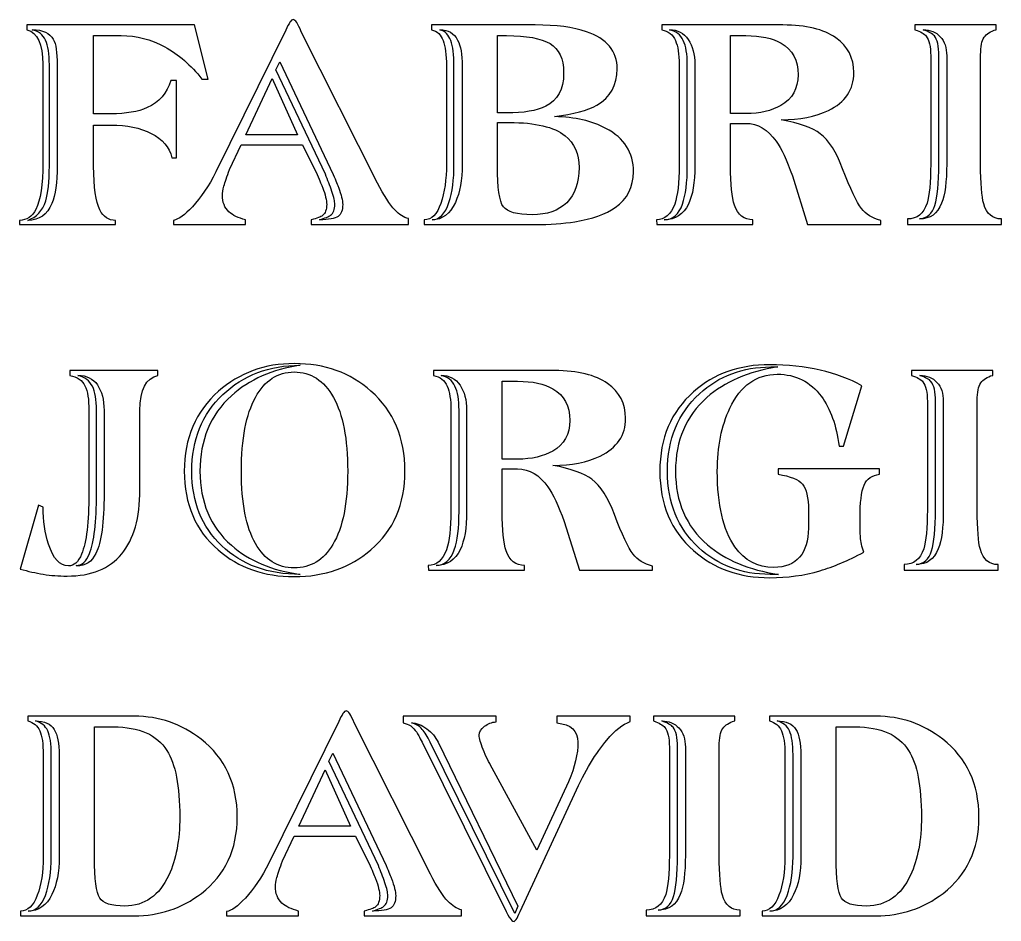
# Model space of a CAD drawing. Header units: centimetres. Extents: x -14.7 to 9.4, y -6.4 to 13.6.
# Drawn here: x -14.73 to -6.13, y -6.43 to 1.47 of the extents above; entities that cross this region are included whole.
import ezdxf

# ---------------------------------------------------------------- set-up
doc = ezdxf.new("R2010")
doc.units = ezdxf.units.CM
doc.header["$MEASUREMENT"] = 0
doc.layers.add('Capa 1', color=7, linetype='Continuous')

msp = doc.modelspace()

# ---------------------------------------------------------------- linework, layer by layer
at = {"layer": 'Capa 1', "color": 250}
for points, knots in [([(-11.32653, -0.32475), (-11.32653, -0.32475), (-12.17903, -0.32475), (-12.17903, -0.32475), (-12.17903, -0.32475), (-12.17903, -0.28298), (-12.17903, -0.28298), (-12.12744, -0.26988), (-12.09468, -0.2576), (-12.07994, -0.24613), (-12.05578, -0.22648), (-12.04391, -0.19372), (-12.04391, -0.14786), (-12.04391, -0.11388), (-12.05578, -0.06392), (-12.07994, 0.00159), (-12.08649, 0.01797), (-12.10287, 0.05564), (-12.12867, 0.11461), (-12.12867, 0.11461), (-12.25601, 0.37298), (-12.25601, 0.37298), (-12.25601, 0.37298), (-12.79323, 0.37298), (-12.79323, 0.37298), (-12.79323, 0.37298), (-12.89396, 0.15678), (-12.89396, 0.15678), (-12.91853, 0.09454), (-12.93532, 0.04623), (-12.94432, 0.01183), (-12.95333, -0.02256), (-12.95784, -0.04877), (-12.95784, -0.06679), (-12.95784, -0.12903), (-12.93859, -0.17816), (-12.9001, -0.21419), (-12.86816, -0.24368), (-12.81944, -0.26661), (-12.75392, -0.28298), (-12.75392, -0.28298), (-12.75392, -0.32475), (-12.75392, -0.32475), (-12.75392, -0.32475), (-13.38532, -0.32475), (-13.38532, -0.32475), (-13.38532, -0.32475), (-13.38532, -0.2879), (-13.38532, -0.2879), (-13.3411, -0.27971), (-13.28623, -0.2404), (-13.22071, -0.16997), (-13.14701, -0.08972), (-13.07822, 0.01265), (-13.01434, 0.13713), (-13.01434, 0.13713), (-12.4026, 1.37781), (-12.4026, 1.37781), (-12.37476, 1.44004), (-12.35347, 1.47116), (-12.33873, 1.47116), (-12.31743, 1.47116), (-12.29368, 1.43595), (-12.26748, 1.36552), (-12.26748, 1.36552), (-11.59923, 0.03885), (-11.59923, 0.03885), (-11.54191, -0.07088), (-11.49113, -0.1495), (-11.44691, -0.197), (-11.40924, -0.23631), (-11.36911, -0.26169), (-11.32653, -0.27316), (-11.32653, -0.27316), (-11.32653, -0.32475), (-11.32653, -0.32475)], [0, 0, 0, 0, 0.04, 0.04, 0.04, 0.08, 0.08, 0.08, 0.12, 0.12, 0.12, 0.16, 0.16, 0.16, 0.2, 0.2, 0.2, 0.24, 0.24, 0.24, 0.28, 0.28, 0.28, 0.32, 0.32, 0.32, 0.36, 0.36, 0.36, 0.4, 0.4, 0.4, 0.44, 0.44, 0.44, 0.48, 0.48, 0.48, 0.52, 0.52, 0.52, 0.56, 0.56, 0.56, 0.6, 0.6, 0.6, 0.64, 0.64, 0.64, 0.68, 0.68, 0.68, 0.72, 0.72, 0.72, 0.76, 0.76, 0.76, 0.8, 0.8, 0.8, 0.84, 0.84, 0.84, 0.88, 0.88, 0.88, 0.92, 0.92, 0.92, 0.96, 0.96, 0.96, 1, 1, 1, 1]), ([(-13.08313, 0.95032), (-13.08313, 0.95032), (-13.13718, 0.95032), (-13.13718, 0.95032), (-13.23381, 1.07316), (-13.34232, 1.16734), (-13.4627, 1.23285), (-13.58308, 1.29837), (-13.71043, 1.33113), (-13.84473, 1.33113), (-13.84473, 1.33113), (-14.0855, 1.33113), (-14.0855, 1.33113), (-14.0855, 1.33113), (-14.0855, 0.64568), (-14.0855, 0.64568), (-14.0855, 0.64568), (-13.93318, 0.64568), (-13.93318, 0.64568), (-13.80215, 0.64568), (-13.6965, 0.6637), (-13.61625, 0.69973), (-13.51143, 0.74723), (-13.44264, 0.82667), (-13.40988, 0.93804), (-13.40988, 0.93804), (-13.35829, 0.93804), (-13.35829, 0.93804), (-13.35829, 0.93804), (-13.35829, 0.25997), (-13.35829, 0.25997), (-13.35829, 0.25997), (-13.40005, 0.25997), (-13.40005, 0.25997), (-13.42298, 0.35332), (-13.48317, 0.42457), (-13.58063, 0.47371), (-13.67808, 0.52284), (-13.79559, 0.54741), (-13.93318, 0.54741), (-13.93318, 0.54741), (-14.0855, 0.54741), (-14.0855, 0.54741), (-14.0855, 0.54741), (-14.0855, 0.18667), (-14.0855, 0.18667), (-14.0855, 0.002), (-14.06748, -0.12575), (-14.03145, -0.19659), (-14.00033, -0.2576), (-13.95447, -0.2879), (-13.89387, -0.2879), (-13.89387, -0.2879), (-13.89387, -0.32475), (-13.89387, -0.32475), (-13.89387, -0.32475), (-14.73409, -0.32475), (-14.73409, -0.32475), (-14.73409, -0.32475), (-14.73409, -0.2879), (-14.73409, -0.2879), (-14.67185, -0.2879), (-14.62435, -0.25596), (-14.59159, -0.19167), (-14.55065, -0.11142), (-14.53018, 0.02493), (-14.53018, 0.21738), (-14.53018, 0.21738), (-14.53018, 1.07971), (-14.53018, 1.07971), (-14.53018, 1.25701), (-14.57685, 1.35815), (-14.67021, 1.38272), (-14.67021, 1.38272), (-14.67021, 1.42448), (-14.67021, 1.42448), (-14.67021, 1.42448), (-13.20105, 1.42448), (-13.20105, 1.42448), (-13.20105, 1.42448), (-13.08313, 0.95032), (-13.08313, 0.95032)], [0, 0, 0, 0, 0.037037, 0.037037, 0.037037, 0.0740741, 0.0740741, 0.0740741, 0.1111111, 0.1111111, 0.1111111, 0.1481481, 0.1481481, 0.1481481, 0.1851852, 0.1851852, 0.1851852, 0.2222222, 0.2222222, 0.2222222, 0.2592593, 0.2592593, 0.2592593, 0.2962963, 0.2962963, 0.2962963, 0.3333333, 0.3333333, 0.3333333, 0.3703704, 0.3703704, 0.3703704, 0.4074074, 0.4074074, 0.4074074, 0.4444444, 0.4444444, 0.4444444, 0.4814815, 0.4814815, 0.4814815, 0.5185185, 0.5185185, 0.5185185, 0.5555556, 0.5555556, 0.5555556, 0.5925926, 0.5925926, 0.5925926, 0.6296296, 0.6296296, 0.6296296, 0.6666667, 0.6666667, 0.6666667, 0.7037037, 0.7037037, 0.7037037, 0.7407407, 0.7407407, 0.7407407, 0.7777778, 0.7777778, 0.7777778, 0.8148148, 0.8148148, 0.8148148, 0.8518519, 0.8518519, 0.8518519, 0.8888889, 0.8888889, 0.8888889, 0.9259259, 0.9259259, 0.9259259, 0.962963, 0.962963, 0.962963, 1, 1, 1, 1]), ([(-14.40488, 0.18872), (-14.40488, 0.18872), (-14.40488, 1.07562), (-14.40488, 1.07562), (-14.40488, 1.18208), (-14.41634, 1.2566), (-14.43927, 1.29919), (-14.47039, 1.35488), (-14.53181, 1.38272), (-14.62353, 1.38272), (-14.56785, 1.36962), (-14.52895, 1.33891), (-14.50684, 1.29059), (-14.48472, 1.24227), (-14.47367, 1.17062), (-14.47367, 1.07562), (-14.47367, 1.07562), (-14.47367, 0.18872), (-14.47367, 0.18872), (-14.47367, 0.0495), (-14.48432, -0.05287), (-14.50561, -0.11838), (-14.53345, -0.20355), (-14.58586, -0.26005), (-14.66284, -0.2879), (-14.56293, -0.2879), (-14.4925, -0.23876), (-14.45156, -0.14049), (-14.42044, -0.06515), (-14.40488, 0.04459), (-14.40488, 0.18872)], [0, 0, 0, 0, 0.1, 0.1, 0.1, 0.2, 0.2, 0.2, 0.3, 0.3, 0.3, 0.4, 0.4, 0.4, 0.5, 0.5, 0.5, 0.6, 0.6, 0.6, 0.7, 0.7, 0.7, 0.8, 0.8, 0.8, 0.9, 0.9, 0.9, 1, 1, 1, 1]), ([(-9.35618, 0.13713), (-9.35618, 0.00446), (-9.40941, -0.09954), (-9.51587, -0.17489), (-9.5994, -0.23385), (-9.71733, -0.27561), (-9.86965, -0.30018), (-9.97284, -0.31656), (-10.08913, -0.32475), (-10.21852, -0.32475), (-10.21852, -0.32475), (-11.18895, -0.32475), (-11.18895, -0.32475), (-11.18895, -0.32475), (-11.18895, -0.28298), (-11.18895, -0.28298), (-11.12507, -0.28298), (-11.07675, -0.23508), (-11.044, -0.13926), (-11.01124, -0.04345), (-10.99486, 0.07079), (-10.99486, 0.20346), (-10.99486, 0.20346), (-10.99486, 1.06579), (-10.99486, 1.06579), (-10.99486, 1.16243), (-11.00428, 1.23613), (-11.02311, 1.2869), (-11.04195, 1.33768), (-11.07594, 1.36962), (-11.12507, 1.38272), (-11.12507, 1.38272), (-11.12507, 1.42448), (-11.12507, 1.42448), (-11.12507, 1.42448), (-10.21852, 1.42448), (-10.21852, 1.42448), (-10.03344, 1.42448), (-9.88357, 1.40483), (-9.76892, 1.36552), (-9.58876, 1.30328), (-9.49868, 1.19518), (-9.49868, 1.04123), (-9.49868, 0.89546), (-9.55846, 0.78899), (-9.67802, 0.72184), (-9.75828, 0.67598), (-9.88112, 0.64241), (-10.04654, 0.62111), (-9.86965, 0.61784), (-9.71979, 0.58344), (-9.59695, 0.51793), (-9.43644, 0.43276), (-9.35618, 0.30583), (-9.35618, 0.13713)], [0, 0, 0, 0, 0.0555556, 0.0555556, 0.0555556, 0.1111111, 0.1111111, 0.1111111, 0.1666667, 0.1666667, 0.1666667, 0.2222222, 0.2222222, 0.2222222, 0.2777778, 0.2777778, 0.2777778, 0.3333333, 0.3333333, 0.3333333, 0.3888889, 0.3888889, 0.3888889, 0.4444444, 0.4444444, 0.4444444, 0.5, 0.5, 0.5, 0.5555556, 0.5555556, 0.5555556, 0.6111111, 0.6111111, 0.6111111, 0.6666667, 0.6666667, 0.6666667, 0.7222222, 0.7222222, 0.7222222, 0.7777778, 0.7777778, 0.7777778, 0.8333333, 0.8333333, 0.8333333, 0.8888889, 0.8888889, 0.8888889, 0.9444444, 0.9444444, 0.9444444, 1, 1, 1, 1]), ([(-10.85728, 0.20346), (-10.85728, 0.20346), (-10.85728, 1.06579), (-10.85728, 1.06579), (-10.85728, 1.1657), (-10.87038, 1.24104), (-10.89659, 1.29182), (-10.92771, 1.35242), (-10.9793, 1.38272), (-11.05137, 1.38272), (-11.00715, 1.36962), (-10.97562, 1.33768), (-10.95678, 1.2869), (-10.93795, 1.23613), (-10.92853, 1.16243), (-10.92853, 1.06579), (-10.92853, 1.06579), (-10.92853, 0.20346), (-10.92853, 0.20346), (-10.92853, 0.06916), (-10.94327, -0.04222), (-10.97275, -0.13066), (-11.00715, -0.23221), (-11.05628, -0.28298), (-11.12016, -0.28298), (-11.03008, -0.28298), (-10.9621, -0.23221), (-10.91624, -0.13066), (-10.87694, -0.04549), (-10.85728, 0.06588), (-10.85728, 0.20346)], [0, 0, 0, 0, 0.1, 0.1, 0.1, 0.2, 0.2, 0.2, 0.3, 0.3, 0.3, 0.4, 0.4, 0.4, 0.5, 0.5, 0.5, 0.6, 0.6, 0.6, 0.7, 0.7, 0.7, 0.8, 0.8, 0.8, 0.9, 0.9, 0.9, 1, 1, 1, 1]), ([(-7.18929, -0.32475), (-7.18929, -0.32475), (-7.83051, -0.32475), (-7.83051, -0.32475), (-7.83051, -0.32475), (-7.96318, 0.1015), (-7.96318, 0.1015), (-8.01395, 0.24195), (-8.06145, 0.34309), (-8.10567, 0.40533), (-8.17938, 0.50974), (-8.26782, 0.56215), (-8.37101, 0.56215), (-8.37101, 0.56215), (-8.50613, 0.56215), (-8.50613, 0.56215), (-8.50613, 0.56215), (-8.50613, 0.18872), (-8.50613, 0.18872), (-8.50613, 0.02657), (-8.49466, -0.08808), (-8.47173, -0.15523), (-8.44225, -0.2404), (-8.3882, -0.28298), (-8.30959, -0.28298), (-8.30959, -0.28298), (-8.30959, -0.32475), (-8.30959, -0.32475), (-8.30959, -0.32475), (-9.15227, -0.32475), (-9.15227, -0.32475), (-9.15227, -0.32475), (-9.15472, -0.28298), (-9.15472, -0.28298), (-9.08102, -0.28298), (-9.02779, -0.23712), (-8.99503, -0.1454), (-8.96883, -0.07006), (-8.95572, 0.04213), (-8.95572, 0.19118), (-8.95572, 0.19118), (-8.95572, 1.07808), (-8.95572, 1.07808), (-8.95572, 1.16816), (-8.96678, 1.23818), (-8.98889, 1.28813), (-9.011, 1.33809), (-9.05072, 1.36962), (-9.10804, 1.38272), (-9.10804, 1.38272), (-9.10804, 1.42448), (-9.10804, 1.42448), (-9.10804, 1.42448), (-8.04671, 1.42448), (-8.04671, 1.42448), (-7.84362, 1.42448), (-7.68925, 1.38681), (-7.58361, 1.31147), (-7.47796, 1.23613), (-7.42514, 1.13458), (-7.42514, 1.00683), (-7.42514, 0.85778), (-7.49966, 0.74723), (-7.64871, 0.67516), (-7.76172, 0.62111), (-7.8993, 0.59409), (-8.06145, 0.59409), (-7.90258, 0.56461), (-7.78875, 0.52366), (-7.71996, 0.47166), (-7.64298, 0.4127), (-7.57746, 0.30992), (-7.52341, 0.16292), (-7.45626, -0.01356), (-7.40139, -0.12944), (-7.35881, -0.18512), (-7.32114, -0.23426), (-7.26463, -0.26906), (-7.18929, -0.29035), (-7.18929, -0.29035), (-7.18929, -0.32475), (-7.18929, -0.32475)], [0, 0, 0, 0, 0.037037, 0.037037, 0.037037, 0.0740741, 0.0740741, 0.0740741, 0.1111111, 0.1111111, 0.1111111, 0.1481481, 0.1481481, 0.1481481, 0.1851852, 0.1851852, 0.1851852, 0.2222222, 0.2222222, 0.2222222, 0.2592593, 0.2592593, 0.2592593, 0.2962963, 0.2962963, 0.2962963, 0.3333333, 0.3333333, 0.3333333, 0.3703704, 0.3703704, 0.3703704, 0.4074074, 0.4074074, 0.4074074, 0.4444444, 0.4444444, 0.4444444, 0.4814815, 0.4814815, 0.4814815, 0.5185185, 0.5185185, 0.5185185, 0.5555556, 0.5555556, 0.5555556, 0.5925926, 0.5925926, 0.5925926, 0.6296296, 0.6296296, 0.6296296, 0.6666667, 0.6666667, 0.6666667, 0.7037037, 0.7037037, 0.7037037, 0.7407407, 0.7407407, 0.7407407, 0.7777778, 0.7777778, 0.7777778, 0.8148148, 0.8148148, 0.8148148, 0.8518519, 0.8518519, 0.8518519, 0.8888889, 0.8888889, 0.8888889, 0.9259259, 0.9259259, 0.9259259, 0.962963, 0.962963, 0.962963, 1, 1, 1, 1]), ([(-8.81814, 0.19118), (-8.81814, 0.19118), (-8.81814, 1.07808), (-8.81814, 1.07808), (-8.81814, 1.16652), (-8.83739, 1.23941), (-8.87588, 1.29673), (-8.91437, 1.35406), (-8.96964, 1.38272), (-9.04171, 1.38272), (-8.98438, 1.36962), (-8.94385, 1.33809), (-8.9201, 1.28813), (-8.89635, 1.23818), (-8.88448, 1.16816), (-8.88448, 1.07808), (-8.88448, 1.07808), (-8.88448, 0.19118), (-8.88448, 0.19118), (-8.88448, 0.04541), (-8.8984, -0.06679), (-8.92624, -0.1454), (-8.959, -0.23712), (-9.01223, -0.28298), (-9.08593, -0.28298), (-8.9893, -0.28298), (-8.91887, -0.23712), (-8.87465, -0.1454), (-8.83698, -0.06679), (-8.81814, 0.04541), (-8.81814, 0.19118)], [0, 0, 0, 0, 0.1, 0.1, 0.1, 0.2, 0.2, 0.2, 0.3, 0.3, 0.3, 0.4, 0.4, 0.4, 0.5, 0.5, 0.5, 0.6, 0.6, 0.6, 0.7, 0.7, 0.7, 0.8, 0.8, 0.8, 0.9, 0.9, 0.9, 1, 1, 1, 1]), ([(-6.13287, -0.32475), (-6.13287, -0.32475), (-6.9559, -0.32475), (-6.9559, -0.32475), (-6.9559, -0.32475), (-6.9559, -0.27561), (-6.9559, -0.27561), (-6.87073, -0.27561), (-6.8134, -0.22975), (-6.78392, -0.13803), (-6.76263, -0.07047), (-6.75198, 0.04336), (-6.75198, 0.20428), (-6.75198, 0.20428), (-6.75198, 1.15383), (-6.75198, 1.15383), (-6.75198, 1.23572), (-6.76508, 1.29346), (-6.79129, 1.32621), (-6.80767, 1.34751), (-6.84043, 1.36634), (-6.88956, 1.38272), (-6.88956, 1.38272), (-6.88956, 1.42448), (-6.88956, 1.42448), (-6.88956, 1.42448), (-6.17955, 1.42448), (-6.17955, 1.42448), (-6.17955, 1.42448), (-6.17955, 1.38272), (-6.17955, 1.38272), (-6.22869, 1.36962), (-6.26349, 1.34751), (-6.28396, 1.31639), (-6.30444, 1.28527), (-6.31467, 1.23408), (-6.31467, 1.16366), (-6.31467, 1.16366), (-6.31467, 0.20428), (-6.31467, 0.20428), (-6.31467, 0.03517), (-6.30566, -0.0803), (-6.28765, -0.14295), (-6.26144, -0.23139), (-6.20985, -0.27561), (-6.13287, -0.27561), (-6.13287, -0.27561), (-6.13287, -0.32475), (-6.13287, -0.32475)], [0, 0, 0, 0, 0.0625, 0.0625, 0.0625, 0.125, 0.125, 0.125, 0.1875, 0.1875, 0.1875, 0.25, 0.25, 0.25, 0.3125, 0.3125, 0.3125, 0.375, 0.375, 0.375, 0.4375, 0.4375, 0.4375, 0.5, 0.5, 0.5, 0.5625, 0.5625, 0.5625, 0.625, 0.625, 0.625, 0.6875, 0.6875, 0.6875, 0.75, 0.75, 0.75, 0.8125, 0.8125, 0.8125, 0.875, 0.875, 0.875, 0.9375, 0.9375, 0.9375, 1, 1, 1, 1]), ([(-6.61194, 0.20592), (-6.61194, 0.20592), (-6.61194, 1.15424), (-6.61194, 1.15424), (-6.61194, 1.22467), (-6.63078, 1.28035), (-6.66845, 1.3213), (-6.70612, 1.36225), (-6.75608, 1.38272), (-6.81831, 1.38272), (-6.76754, 1.3647), (-6.73478, 1.34669), (-6.72004, 1.32867), (-6.69384, 1.29591), (-6.68073, 1.23777), (-6.68073, 1.15424), (-6.68073, 1.15424), (-6.68073, 0.20592), (-6.68073, 0.20592), (-6.68073, 0.03722), (-6.6922, -0.08358), (-6.71513, -0.15646), (-6.73806, -0.22934), (-6.7831, -0.26906), (-6.85025, -0.27561), (-6.7569, -0.27561), (-6.6922, -0.22975), (-6.65617, -0.13803), (-6.62669, -0.06433), (-6.61194, 0.05032), (-6.61194, 0.20592)], [0, 0, 0, 0, 0.1, 0.1, 0.1, 0.2, 0.2, 0.2, 0.3, 0.3, 0.3, 0.4, 0.4, 0.4, 0.5, 0.5, 0.5, 0.6, 0.6, 0.6, 0.7, 0.7, 0.7, 0.8, 0.8, 0.8, 0.9, 0.9, 0.9, 1, 1, 1, 1]), ([(-9.96792, 0.997), (-9.96792, 0.997), (-9.96792, 1.00683), (-9.96792, 1.00683), (-9.96792, 1.12967), (-10.00764, 1.21443), (-10.08708, 1.26111), (-10.16651, 1.30779), (-10.29386, 1.33113), (-10.46911, 1.33113), (-10.46911, 1.33113), (-10.54773, 1.33113), (-10.54773, 1.33113), (-10.54773, 1.33113), (-10.54773, 0.65305), (-10.54773, 0.65305), (-10.54773, 0.65305), (-10.46911, 0.65305), (-10.46911, 0.65305), (-10.31679, 0.65305), (-10.20214, 0.67271), (-10.12516, 0.71202), (-10.02033, 0.76606), (-9.96792, 0.86106), (-9.96792, 0.997)], [0, 0, 0, 0, 0.125, 0.125, 0.125, 0.25, 0.25, 0.25, 0.375, 0.375, 0.375, 0.5, 0.5, 0.5, 0.625, 0.625, 0.625, 0.75, 0.75, 0.75, 0.875, 0.875, 0.875, 1, 1, 1, 1]), ([(-7.91404, 0.98718), (-7.91404, 1.11493), (-7.96318, 1.20747), (-8.06145, 1.26479), (-8.13843, 1.30902), (-8.24162, 1.33113), (-8.37101, 1.33113), (-8.37101, 1.33113), (-8.50613, 1.33113), (-8.50613, 1.33113), (-8.50613, 1.33113), (-8.50613, 0.64814), (-8.50613, 0.64814), (-8.50613, 0.64814), (-8.37101, 0.64814), (-8.37101, 0.64814), (-8.24653, 0.64814), (-8.14416, 0.67189), (-8.06391, 0.71939), (-7.964, 0.77835), (-7.91404, 0.86761), (-7.91404, 0.98718)], [0, 0, 0, 0, 0.1428571, 0.1428571, 0.1428571, 0.2857143, 0.2857143, 0.2857143, 0.4285714, 0.4285714, 0.4285714, 0.5714286, 0.5714286, 0.5714286, 0.7142857, 0.7142857, 0.7142857, 0.8571429, 0.8571429, 0.8571429, 1, 1, 1, 1]), ([(-11.90387, -0.14786), (-11.90387, -0.1151), (-11.91616, -0.06515), (-11.94073, 0.002), (-11.94728, 0.01838), (-11.96284, 0.05605), (-11.9874, 0.11502), (-11.9874, 0.11502), (-12.45378, 1.10183), (-12.45378, 1.10183), (-12.45378, 1.10183), (-12.48859, 1.0314), (-12.48859, 1.0314), (-12.48859, 1.0314), (-12.05538, 0.11542), (-12.05538, 0.11542), (-12.03449, 0.06629), (-12.01525, 0.01633), (-11.99805, -0.03485), (-11.98126, -0.08562), (-11.97266, -0.12329), (-11.97266, -0.14786), (-11.97266, -0.19208), (-11.98495, -0.22402), (-12.00952, -0.24368), (-12.02589, -0.25514), (-12.05865, -0.26824), (-12.10779, -0.28298), (-12.02589, -0.28298), (-11.97144, -0.27357), (-11.94441, -0.25473), (-11.91739, -0.2359), (-11.90387, -0.20027), (-11.90387, -0.14786)], [0, 0, 0, 0, 0.0909091, 0.0909091, 0.0909091, 0.1818182, 0.1818182, 0.1818182, 0.2727273, 0.2727273, 0.2727273, 0.3636364, 0.3636364, 0.3636364, 0.4545455, 0.4545455, 0.4545455, 0.5454545, 0.5454545, 0.5454545, 0.6363636, 0.6363636, 0.6363636, 0.7272727, 0.7272727, 0.7272727, 0.8181818, 0.8181818, 0.8181818, 0.9090909, 0.9090909, 0.9090909, 1, 1, 1, 1]), ([(-12.30064, 0.46142), (-12.30064, 0.46142), (-12.52053, 0.95524), (-12.52053, 0.95524), (-12.52053, 0.95524), (-12.7531, 0.46142), (-12.7531, 0.46142), (-12.7531, 0.46142), (-12.30064, 0.46142), (-12.30064, 0.46142)], [0, 0, 0, 0, 0.3333333, 0.3333333, 0.3333333, 0.6666667, 0.6666667, 0.6666667, 1, 1, 1, 1]), ([(-9.8328, 0.17398), (-9.8328, 0.29518), (-9.87375, 0.38854), (-9.95564, 0.45405), (-10.05227, 0.53103), (-10.21442, 0.56952), (-10.44208, 0.56952), (-10.44208, 0.56952), (-10.54773, 0.56952), (-10.54773, 0.56952), (-10.54773, 0.56952), (-10.54773, 0.18872), (-10.54773, 0.18872), (-10.54773, -0.00291), (-10.53053, -0.12206), (-10.49613, -0.16874), (-10.46174, -0.21542), (-10.37739, -0.23876), (-10.24308, -0.23876), (-10.11369, -0.23876), (-10.01296, -0.20355), (-9.9409, -0.13312), (-9.86883, -0.06269), (-9.8328, 0.03967), (-9.8328, 0.17398)], [0, 0, 0, 0, 0.125, 0.125, 0.125, 0.25, 0.25, 0.25, 0.375, 0.375, 0.375, 0.5, 0.5, 0.5, 0.625, 0.625, 0.625, 0.75, 0.75, 0.75, 0.875, 0.875, 0.875, 1, 1, 1, 1]), ([(-11.35846, -2.48672), (-11.35846, -2.77499), (-11.45755, -3.00429), (-11.65573, -3.17462), (-11.83753, -3.33186), (-12.06192, -3.41048), (-12.32889, -3.41048), (-12.59258, -3.41048), (-12.81451, -3.33268), (-12.99468, -3.17708), (-13.19286, -3.00511), (-13.29195, -2.77499), (-13.29195, -2.48672), (-13.29195, -2.19682), (-13.19204, -1.96343), (-12.99222, -1.78654), (-12.80878, -1.62439), (-12.58685, -1.54332), (-12.32643, -1.54332), (-12.0611, -1.54332), (-11.83753, -1.62357), (-11.65573, -1.78408), (-11.45755, -1.95933), (-11.35846, -2.19355), (-11.35846, -2.48672)], [0, 0, 0, 0, 0.125, 0.125, 0.125, 0.25, 0.25, 0.25, 0.375, 0.375, 0.375, 0.5, 0.5, 0.5, 0.625, 0.625, 0.625, 0.75, 0.75, 0.75, 0.875, 0.875, 0.875, 1, 1, 1, 1]), ([(-13.52289, -1.6465), (-13.62771, -1.66943), (-13.68013, -1.7718), (-13.68013, -1.9536), (-13.68013, -1.9536), (-13.68013, -2.64887), (-13.68013, -2.64887), (-13.68013, -2.89455), (-13.73336, -3.08209), (-13.83982, -3.21148), (-13.94628, -3.34087), (-14.10597, -3.40556), (-14.31889, -3.40556), (-14.39096, -3.40556), (-14.46016, -3.40024), (-14.52649, -3.38959), (-14.59282, -3.37895), (-14.66039, -3.3638), (-14.72918, -3.34414), (-14.72918, -3.34414), (-14.56948, -2.78399), (-14.56948, -2.78399), (-14.56948, -2.78399), (-14.52772, -2.80119), (-14.52772, -2.80119), (-14.52772, -2.92076), (-14.51216, -3.02885), (-14.48104, -3.12549), (-14.44009, -3.25324), (-14.38195, -3.31712), (-14.30661, -3.31712), (-14.25747, -3.31712), (-14.21898, -3.28272), (-14.19114, -3.21352), (-14.14855, -3.10993), (-14.12726, -2.93345), (-14.12726, -2.68368), (-14.12726, -2.68368), (-14.12726, -1.95442), (-14.12726, -1.95442), (-14.12726, -1.85738), (-14.13873, -1.78531), (-14.16166, -1.73781), (-14.18459, -1.6899), (-14.22881, -1.6596), (-14.29432, -1.6465), (-14.29432, -1.6465), (-14.29432, -1.60474), (-14.29432, -1.60474), (-14.29432, -1.60474), (-13.52289, -1.60474), (-13.52289, -1.60474), (-13.52289, -1.60474), (-13.52289, -1.6465), (-13.52289, -1.6465)], [0, 0, 0, 0, 0.0555556, 0.0555556, 0.0555556, 0.1111111, 0.1111111, 0.1111111, 0.1666667, 0.1666667, 0.1666667, 0.2222222, 0.2222222, 0.2222222, 0.2777778, 0.2777778, 0.2777778, 0.3333333, 0.3333333, 0.3333333, 0.3888889, 0.3888889, 0.3888889, 0.4444444, 0.4444444, 0.4444444, 0.5, 0.5, 0.5, 0.5555556, 0.5555556, 0.5555556, 0.6111111, 0.6111111, 0.6111111, 0.6666667, 0.6666667, 0.6666667, 0.7222222, 0.7222222, 0.7222222, 0.7777778, 0.7777778, 0.7777778, 0.8333333, 0.8333333, 0.8333333, 0.8888889, 0.8888889, 0.8888889, 0.9444444, 0.9444444, 0.9444444, 1, 1, 1, 1]), ([(-12.27484, -3.39082), (-12.52379, -3.35643), (-12.72525, -3.27126), (-12.87921, -3.13532), (-13.06265, -2.97317), (-13.15437, -2.75697), (-13.15437, -2.48672), (-13.15437, -2.2132), (-13.06265, -1.99291), (-12.87921, -1.82585), (-12.72197, -1.68335), (-12.52052, -1.59409), (-12.27484, -1.55806), (-12.54672, -1.55806), (-12.77316, -1.64363), (-12.95414, -1.81479), (-13.13512, -1.98595), (-13.22562, -2.21074), (-13.22562, -2.48918), (-13.22562, -2.75615), (-13.13799, -2.97317), (-12.96274, -3.14023), (-12.78749, -3.30729), (-12.55819, -3.39082), (-12.27484, -3.39082)], [0, 0, 0, 0, 0.125, 0.125, 0.125, 0.25, 0.25, 0.25, 0.375, 0.375, 0.375, 0.5, 0.5, 0.5, 0.625, 0.625, 0.625, 0.75, 0.75, 0.75, 0.875, 0.875, 0.875, 1, 1, 1, 1]), ([(-11.85964, -2.48672), (-11.85964, -2.20337), (-11.90141, -1.98759), (-11.98494, -1.83936), (-12.06847, -1.69113), (-12.18312, -1.61702), (-12.32889, -1.61702), (-12.47302, -1.61702), (-12.58603, -1.69113), (-12.66793, -1.83936), (-12.74982, -1.98759), (-12.79076, -2.20337), (-12.79076, -2.48672), (-12.79076, -2.7668), (-12.74982, -2.97808), (-12.66793, -3.12057), (-12.58603, -3.26307), (-12.47302, -3.33432), (-12.32889, -3.33432), (-12.18312, -3.33432), (-12.07011, -3.26553), (-11.98985, -3.12795), (-11.90304, -2.98054), (-11.85964, -2.7668), (-11.85964, -2.48672)], [0, 0, 0, 0, 0.125, 0.125, 0.125, 0.25, 0.25, 0.25, 0.375, 0.375, 0.375, 0.5, 0.5, 0.5, 0.625, 0.625, 0.625, 0.75, 0.75, 0.75, 0.875, 0.875, 0.875, 1, 1, 1, 1]), ([(-9.18911, -3.35397), (-9.18911, -3.35397), (-9.83033, -3.35397), (-9.83033, -3.35397), (-9.83033, -3.35397), (-9.963, -2.92772), (-9.963, -2.92772), (-10.01377, -2.78727), (-10.06127, -2.68613), (-10.10549, -2.62389), (-10.1792, -2.51948), (-10.26764, -2.46707), (-10.37083, -2.46707), (-10.37083, -2.46707), (-10.50595, -2.46707), (-10.50595, -2.46707), (-10.50595, -2.46707), (-10.50595, -2.8405), (-10.50595, -2.8405), (-10.50595, -3.00265), (-10.49448, -3.1173), (-10.47155, -3.18445), (-10.44207, -3.26962), (-10.38802, -3.3122), (-10.30941, -3.3122), (-10.30941, -3.3122), (-10.30941, -3.35397), (-10.30941, -3.35397), (-10.30941, -3.35397), (-11.15209, -3.35397), (-11.15209, -3.35397), (-11.15209, -3.35397), (-11.15454, -3.3122), (-11.15454, -3.3122), (-11.08084, -3.3122), (-11.02761, -3.26634), (-10.99485, -3.17462), (-10.96865, -3.09928), (-10.95554, -2.98709), (-10.95554, -2.83804), (-10.95554, -2.83804), (-10.95554, -1.95114), (-10.95554, -1.95114), (-10.95554, -1.86106), (-10.9666, -1.79104), (-10.98871, -1.74109), (-11.01082, -1.69113), (-11.05054, -1.6596), (-11.10786, -1.6465), (-11.10786, -1.6465), (-11.10786, -1.60474), (-11.10786, -1.60474), (-11.10786, -1.60474), (-10.04653, -1.60474), (-10.04653, -1.60474), (-9.84344, -1.60474), (-9.68907, -1.64241), (-9.58343, -1.71775), (-9.47778, -1.79309), (-9.42496, -1.89464), (-9.42496, -2.02239), (-9.42496, -2.17144), (-9.49948, -2.28199), (-9.64853, -2.35406), (-9.76154, -2.40811), (-9.89912, -2.43513), (-10.06127, -2.43513), (-9.9024, -2.46461), (-9.78857, -2.50556), (-9.71978, -2.55756), (-9.6428, -2.61652), (-9.57728, -2.7193), (-9.52323, -2.8663), (-9.45608, -3.04278), (-9.40121, -3.15866), (-9.35863, -3.21434), (-9.32096, -3.26348), (-9.26445, -3.29828), (-9.18911, -3.31957), (-9.18911, -3.31957), (-9.18911, -3.35397), (-9.18911, -3.35397)], [0, 0, 0, 0, 0.037037, 0.037037, 0.037037, 0.0740741, 0.0740741, 0.0740741, 0.1111111, 0.1111111, 0.1111111, 0.1481481, 0.1481481, 0.1481481, 0.1851852, 0.1851852, 0.1851852, 0.2222222, 0.2222222, 0.2222222, 0.2592593, 0.2592593, 0.2592593, 0.2962963, 0.2962963, 0.2962963, 0.3333333, 0.3333333, 0.3333333, 0.3703704, 0.3703704, 0.3703704, 0.4074074, 0.4074074, 0.4074074, 0.4444444, 0.4444444, 0.4444444, 0.4814815, 0.4814815, 0.4814815, 0.5185185, 0.5185185, 0.5185185, 0.5555556, 0.5555556, 0.5555556, 0.5925926, 0.5925926, 0.5925926, 0.6296296, 0.6296296, 0.6296296, 0.6666667, 0.6666667, 0.6666667, 0.7037037, 0.7037037, 0.7037037, 0.7407407, 0.7407407, 0.7407407, 0.7777778, 0.7777778, 0.7777778, 0.8148148, 0.8148148, 0.8148148, 0.8518519, 0.8518519, 0.8518519, 0.8888889, 0.8888889, 0.8888889, 0.9259259, 0.9259259, 0.9259259, 0.962963, 0.962963, 0.962963, 1, 1, 1, 1]), ([(-7.19911, -2.51375), (-7.26626, -2.5203), (-7.31171, -2.55224), (-7.33546, -2.60956), (-7.35921, -2.66689), (-7.37109, -2.7627), (-7.37109, -2.89701), (-7.37109, -2.97399), (-7.36986, -3.03049), (-7.3674, -3.06653), (-7.36494, -3.10256), (-7.35553, -3.14596), (-7.33915, -3.19674), (-7.47673, -3.27044), (-7.60448, -3.32449), (-7.72241, -3.35888), (-7.85999, -3.39983), (-8.00658, -3.4203), (-8.16217, -3.4203), (-8.42751, -3.4203), (-8.65025, -3.34087), (-8.83042, -3.18199), (-9.02696, -3.00838), (-9.12523, -2.77662), (-9.12523, -2.48672), (-9.12523, -2.19682), (-9.02696, -1.96506), (-8.83042, -1.79145), (-8.65025, -1.63258), (-8.42751, -1.55314), (-8.16217, -1.55314), (-8.00494, -1.55314), (-7.85794, -1.56911), (-7.72118, -1.60105), (-7.58442, -1.63299), (-7.46199, -1.67844), (-7.35389, -1.7374), (-7.35389, -1.7374), (-7.51604, -2.26807), (-7.51604, -2.26807), (-7.51604, -2.26807), (-7.55535, -2.26807), (-7.55535, -2.26807), (-7.57828, -2.08463), (-7.62987, -1.93886), (-7.71012, -1.83076), (-7.80676, -1.70137), (-7.93533, -1.63667), (-8.09584, -1.63667), (-8.27928, -1.63667), (-8.41768, -1.73576), (-8.51104, -1.93395), (-8.58474, -2.08954), (-8.62159, -2.2738), (-8.62159, -2.48672), (-8.62159, -2.7799), (-8.57, -3.00101), (-8.46681, -3.15006), (-8.38328, -3.26962), (-8.27027, -3.3294), (-8.12778, -3.3294), (-8.02787, -3.3294), (-7.95212, -3.29951), (-7.90052, -3.23973), (-7.84893, -3.17995), (-7.82314, -3.09519), (-7.82314, -2.98545), (-7.82314, -2.98545), (-7.82314, -2.83067), (-7.82314, -2.83067), (-7.82314, -2.71766), (-7.84033, -2.64068), (-7.87473, -2.59974), (-7.90912, -2.55879), (-7.98037, -2.53013), (-8.08847, -2.51375), (-8.08847, -2.51375), (-8.08847, -2.46707), (-8.08847, -2.46707), (-8.08847, -2.46707), (-7.19911, -2.46707), (-7.19911, -2.46707), (-7.19911, -2.46707), (-7.19911, -2.51375), (-7.19911, -2.51375)], [0, 0, 0, 0, 0.0357143, 0.0357143, 0.0357143, 0.0714286, 0.0714286, 0.0714286, 0.1071429, 0.1071429, 0.1071429, 0.1428571, 0.1428571, 0.1428571, 0.1785714, 0.1785714, 0.1785714, 0.2142857, 0.2142857, 0.2142857, 0.25, 0.25, 0.25, 0.2857143, 0.2857143, 0.2857143, 0.3214286, 0.3214286, 0.3214286, 0.3571429, 0.3571429, 0.3571429, 0.3928571, 0.3928571, 0.3928571, 0.4285714, 0.4285714, 0.4285714, 0.4642857, 0.4642857, 0.4642857, 0.5, 0.5, 0.5, 0.5357143, 0.5357143, 0.5357143, 0.5714286, 0.5714286, 0.5714286, 0.6071429, 0.6071429, 0.6071429, 0.6428571, 0.6428571, 0.6428571, 0.6785714, 0.6785714, 0.6785714, 0.7142857, 0.7142857, 0.7142857, 0.75, 0.75, 0.75, 0.7857143, 0.7857143, 0.7857143, 0.8214286, 0.8214286, 0.8214286, 0.8571429, 0.8571429, 0.8571429, 0.8928571, 0.8928571, 0.8928571, 0.9285714, 0.9285714, 0.9285714, 0.9642857, 0.9642857, 0.9642857, 1, 1, 1, 1]), ([(-8.08601, -3.39082), (-8.34479, -3.35151), (-8.55198, -3.26471), (-8.70758, -3.1304), (-8.8943, -2.96989), (-8.98765, -2.75533), (-8.98765, -2.48672), (-8.98765, -2.21811), (-8.89593, -2.00274), (-8.71249, -1.84059), (-8.5569, -1.70301), (-8.34971, -1.61374), (-8.09093, -1.5728), (-8.09093, -1.5728), (-8.15235, -1.5728), (-8.15235, -1.5728), (-8.39966, -1.5728), (-8.60849, -1.65141), (-8.77883, -1.80865), (-8.96554, -1.98062), (-9.0589, -2.20665), (-9.0589, -2.48672), (-9.0589, -2.76352), (-8.968, -2.98627), (-8.7862, -3.15497), (-8.6175, -3.3122), (-8.40867, -3.39082), (-8.15972, -3.39082), (-8.15972, -3.39082), (-8.08601, -3.39082), (-8.08601, -3.39082)], [0, 0, 0, 0, 0.1, 0.1, 0.1, 0.2, 0.2, 0.2, 0.3, 0.3, 0.3, 0.4, 0.4, 0.4, 0.5, 0.5, 0.5, 0.6, 0.6, 0.6, 0.7, 0.7, 0.7, 0.8, 0.8, 0.8, 0.9, 0.9, 0.9, 1, 1, 1, 1]), ([(-6.16234, -3.35397), (-6.16234, -3.35397), (-6.98537, -3.35397), (-6.98537, -3.35397), (-6.98537, -3.35397), (-6.98537, -3.30483), (-6.98537, -3.30483), (-6.9002, -3.30483), (-6.84287, -3.25897), (-6.81339, -3.16725), (-6.7921, -3.09969), (-6.78145, -2.98586), (-6.78145, -2.82494), (-6.78145, -2.82494), (-6.78145, -1.87539), (-6.78145, -1.87539), (-6.78145, -1.7935), (-6.79455, -1.73576), (-6.82076, -1.70301), (-6.83714, -1.68171), (-6.8699, -1.66288), (-6.91903, -1.6465), (-6.91903, -1.6465), (-6.91903, -1.60474), (-6.91903, -1.60474), (-6.91903, -1.60474), (-6.20902, -1.60474), (-6.20902, -1.60474), (-6.20902, -1.60474), (-6.20902, -1.6465), (-6.20902, -1.6465), (-6.25816, -1.6596), (-6.29296, -1.68171), (-6.31343, -1.71283), (-6.33391, -1.74395), (-6.34414, -1.79514), (-6.34414, -1.86556), (-6.34414, -1.86556), (-6.34414, -2.82494), (-6.34414, -2.82494), (-6.34414, -2.99405), (-6.33513, -3.10952), (-6.31712, -3.17217), (-6.29091, -3.26061), (-6.23932, -3.30483), (-6.16234, -3.30483), (-6.16234, -3.30483), (-6.16234, -3.35397), (-6.16234, -3.35397)], [0, 0, 0, 0, 0.0625, 0.0625, 0.0625, 0.125, 0.125, 0.125, 0.1875, 0.1875, 0.1875, 0.25, 0.25, 0.25, 0.3125, 0.3125, 0.3125, 0.375, 0.375, 0.375, 0.4375, 0.4375, 0.4375, 0.5, 0.5, 0.5, 0.5625, 0.5625, 0.5625, 0.625, 0.625, 0.625, 0.6875, 0.6875, 0.6875, 0.75, 0.75, 0.75, 0.8125, 0.8125, 0.8125, 0.875, 0.875, 0.875, 0.9375, 0.9375, 0.9375, 1, 1, 1, 1]), ([(-13.99459, -2.68081), (-13.99459, -2.68081), (-13.99459, -1.9536), (-13.99459, -1.9536), (-13.99459, -1.86024), (-14.01384, -1.78572), (-14.05233, -1.73003), (-14.09082, -1.67434), (-14.14773, -1.6465), (-14.22308, -1.6465), (-14.16248, -1.66288), (-14.1203, -1.69482), (-14.09655, -1.74232), (-14.0728, -1.78981), (-14.06093, -1.86024), (-14.06093, -1.9536), (-14.06093, -1.9536), (-14.06093, -2.68081), (-14.06093, -2.68081), (-14.06093, -2.9314), (-14.0814, -3.10747), (-14.12235, -3.20902), (-14.15019, -3.27781), (-14.18868, -3.3122), (-14.23782, -3.3122), (-14.23782, -3.3122), (-14.2329, -3.31712), (-14.2329, -3.31712), (-14.15756, -3.31712), (-14.10187, -3.28027), (-14.06584, -3.20656), (-14.01834, -3.10993), (-13.99459, -2.93468), (-13.99459, -2.68081)], [0, 0, 0, 0, 0.0909091, 0.0909091, 0.0909091, 0.1818182, 0.1818182, 0.1818182, 0.2727273, 0.2727273, 0.2727273, 0.3636364, 0.3636364, 0.3636364, 0.4545455, 0.4545455, 0.4545455, 0.5454545, 0.5454545, 0.5454545, 0.6363636, 0.6363636, 0.6363636, 0.7272727, 0.7272727, 0.7272727, 0.8181818, 0.8181818, 0.8181818, 0.9090909, 0.9090909, 0.9090909, 1, 1, 1, 1]), ([(-10.81796, -2.83804), (-10.81796, -2.83804), (-10.81796, -1.95114), (-10.81796, -1.95114), (-10.81796, -1.8627), (-10.83721, -1.78981), (-10.8757, -1.73249), (-10.91419, -1.67516), (-10.96946, -1.6465), (-11.04153, -1.6465), (-10.9842, -1.6596), (-10.94367, -1.69113), (-10.91992, -1.74109), (-10.89617, -1.79104), (-10.8843, -1.86106), (-10.8843, -1.95114), (-10.8843, -1.95114), (-10.8843, -2.83804), (-10.8843, -2.83804), (-10.8843, -2.98381), (-10.89822, -3.09601), (-10.92606, -3.17462), (-10.95882, -3.26634), (-11.01205, -3.3122), (-11.08575, -3.3122), (-10.98912, -3.3122), (-10.91869, -3.26634), (-10.87447, -3.17462), (-10.8368, -3.09601), (-10.81796, -2.98381), (-10.81796, -2.83804)], [0, 0, 0, 0, 0.1, 0.1, 0.1, 0.2, 0.2, 0.2, 0.3, 0.3, 0.3, 0.4, 0.4, 0.4, 0.5, 0.5, 0.5, 0.6, 0.6, 0.6, 0.7, 0.7, 0.7, 0.8, 0.8, 0.8, 0.9, 0.9, 0.9, 1, 1, 1, 1]), ([(-9.91386, -2.04204), (-9.91386, -1.91429), (-9.963, -1.82175), (-10.06127, -1.76443), (-10.13825, -1.7202), (-10.24144, -1.69809), (-10.37083, -1.69809), (-10.37083, -1.69809), (-10.50595, -1.69809), (-10.50595, -1.69809), (-10.50595, -1.69809), (-10.50595, -2.38108), (-10.50595, -2.38108), (-10.50595, -2.38108), (-10.37083, -2.38108), (-10.37083, -2.38108), (-10.24635, -2.38108), (-10.14398, -2.35733), (-10.06373, -2.30983), (-9.96382, -2.25087), (-9.91386, -2.16161), (-9.91386, -2.04204)], [0, 0, 0, 0, 0.1428571, 0.1428571, 0.1428571, 0.2857143, 0.2857143, 0.2857143, 0.4285714, 0.4285714, 0.4285714, 0.5714286, 0.5714286, 0.5714286, 0.7142857, 0.7142857, 0.7142857, 0.8571429, 0.8571429, 0.8571429, 1, 1, 1, 1]), ([(-6.64141, -2.8233), (-6.64141, -2.8233), (-6.64141, -1.87498), (-6.64141, -1.87498), (-6.64141, -1.80455), (-6.66025, -1.74887), (-6.69792, -1.70792), (-6.73559, -1.66697), (-6.78555, -1.6465), (-6.84778, -1.6465), (-6.79701, -1.66452), (-6.76425, -1.68253), (-6.74951, -1.70055), (-6.72331, -1.73331), (-6.7102, -1.79145), (-6.7102, -1.87498), (-6.7102, -1.87498), (-6.7102, -2.8233), (-6.7102, -2.8233), (-6.7102, -2.992), (-6.72167, -3.1128), (-6.7446, -3.18568), (-6.76753, -3.25856), (-6.81257, -3.29828), (-6.87972, -3.30483), (-6.78637, -3.30483), (-6.72167, -3.25897), (-6.68564, -3.16725), (-6.65616, -3.09355), (-6.64141, -2.9789), (-6.64141, -2.8233)], [0, 0, 0, 0, 0.1, 0.1, 0.1, 0.2, 0.2, 0.2, 0.3, 0.3, 0.3, 0.4, 0.4, 0.4, 0.5, 0.5, 0.5, 0.6, 0.6, 0.6, 0.7, 0.7, 0.7, 0.8, 0.8, 0.8, 0.9, 0.9, 0.9, 1, 1, 1, 1]), ([(-12.82762, -5.51594), (-12.82762, -5.80257), (-12.93244, -6.02614), (-13.14209, -6.18665), (-13.31406, -6.31768), (-13.50979, -6.38319), (-13.72926, -6.38319), (-13.72926, -6.38319), (-14.72672, -6.38319), (-14.72672, -6.38319), (-14.72672, -6.38319), (-14.72672, -6.34142), (-14.72672, -6.34142), (-14.66284, -6.34142), (-14.61371, -6.29516), (-14.57931, -6.20262), (-14.54492, -6.11008), (-14.52772, -5.99829), (-14.52772, -5.86726), (-14.52772, -5.86726), (-14.52772, -4.97299), (-14.52772, -4.97299), (-14.52772, -4.87636), (-14.53755, -4.80593), (-14.5572, -4.76171), (-14.57685, -4.71749), (-14.61207, -4.68882), (-14.66284, -4.67572), (-14.66284, -4.67572), (-14.66284, -4.63396), (-14.66284, -4.63396), (-14.66284, -4.63396), (-13.72926, -4.63396), (-13.72926, -4.63396), (-13.51143, -4.63396), (-13.31652, -4.70111), (-13.14455, -4.83541), (-12.93326, -5.00084), (-12.82762, -5.22768), (-12.82762, -5.51594)], [0, 0, 0, 0, 0.0769231, 0.0769231, 0.0769231, 0.1538462, 0.1538462, 0.1538462, 0.2307692, 0.2307692, 0.2307692, 0.3076923, 0.3076923, 0.3076923, 0.3846154, 0.3846154, 0.3846154, 0.4615385, 0.4615385, 0.4615385, 0.5384615, 0.5384615, 0.5384615, 0.6153846, 0.6153846, 0.6153846, 0.6923077, 0.6923077, 0.6923077, 0.7692308, 0.7692308, 0.7692308, 0.8461538, 0.8461538, 0.8461538, 0.9230769, 0.9230769, 0.9230769, 1, 1, 1, 1]), ([(-10.86219, -6.38319), (-10.86219, -6.38319), (-11.71469, -6.38319), (-11.71469, -6.38319), (-11.71469, -6.38319), (-11.71469, -6.34142), (-11.71469, -6.34142), (-11.6631, -6.32832), (-11.63034, -6.31604), (-11.6156, -6.30457), (-11.59144, -6.28492), (-11.57957, -6.25216), (-11.57957, -6.2063), (-11.57957, -6.17232), (-11.59144, -6.12236), (-11.6156, -6.05685), (-11.62215, -6.04047), (-11.63853, -6.0028), (-11.66433, -5.94383), (-11.66433, -5.94383), (-11.79167, -5.68546), (-11.79167, -5.68546), (-11.79167, -5.68546), (-12.32889, -5.68546), (-12.32889, -5.68546), (-12.32889, -5.68546), (-12.42962, -5.90166), (-12.42962, -5.90166), (-12.45419, -5.9639), (-12.47098, -6.01221), (-12.47998, -6.04661), (-12.48899, -6.081), (-12.4935, -6.10721), (-12.4935, -6.12523), (-12.4935, -6.18747), (-12.47425, -6.2366), (-12.43576, -6.27263), (-12.40382, -6.30212), (-12.3551, -6.32505), (-12.28958, -6.34142), (-12.28958, -6.34142), (-12.28958, -6.38319), (-12.28958, -6.38319), (-12.28958, -6.38319), (-12.92098, -6.38319), (-12.92098, -6.38319), (-12.92098, -6.38319), (-12.92098, -6.34634), (-12.92098, -6.34634), (-12.87676, -6.33815), (-12.82189, -6.29884), (-12.75637, -6.22841), (-12.68267, -6.14816), (-12.61388, -6.04579), (-12.55, -5.92131), (-12.55, -5.92131), (-11.93826, -4.68063), (-11.93826, -4.68063), (-11.91042, -4.6184), (-11.88913, -4.58728), (-11.87439, -4.58728), (-11.85309, -4.58728), (-11.82934, -4.62249), (-11.80314, -4.69292), (-11.80314, -4.69292), (-11.13489, -6.01959), (-11.13489, -6.01959), (-11.07757, -6.12932), (-11.02679, -6.20794), (-10.98257, -6.25544), (-10.9449, -6.29475), (-10.90477, -6.32013), (-10.86219, -6.3316), (-10.86219, -6.3316), (-10.86219, -6.38319), (-10.86219, -6.38319)], [0, 0, 0, 0, 0.04, 0.04, 0.04, 0.08, 0.08, 0.08, 0.12, 0.12, 0.12, 0.16, 0.16, 0.16, 0.2, 0.2, 0.2, 0.24, 0.24, 0.24, 0.28, 0.28, 0.28, 0.32, 0.32, 0.32, 0.36, 0.36, 0.36, 0.4, 0.4, 0.4, 0.44, 0.44, 0.44, 0.48, 0.48, 0.48, 0.52, 0.52, 0.52, 0.56, 0.56, 0.56, 0.6, 0.6, 0.6, 0.64, 0.64, 0.64, 0.68, 0.68, 0.68, 0.72, 0.72, 0.72, 0.76, 0.76, 0.76, 0.8, 0.8, 0.8, 0.84, 0.84, 0.84, 0.88, 0.88, 0.88, 0.92, 0.92, 0.92, 0.96, 0.96, 0.96, 1, 1, 1, 1]), ([(-9.38566, -4.68063), (-9.44954, -4.70356), (-9.51751, -4.75761), (-9.58957, -4.84278), (-9.68457, -4.95416), (-9.77875, -5.11221), (-9.87211, -5.31694), (-9.87211, -5.31694), (-10.34872, -6.34634), (-10.34872, -6.34634), (-10.36346, -6.38032), (-10.37493, -6.40325), (-10.38312, -6.41472), (-10.39131, -6.42618), (-10.39786, -6.43151), (-10.40277, -6.43192), (-10.40973, -6.43151), (-10.41547, -6.42946), (-10.42038, -6.42455), (-10.43512, -6.41144), (-10.45232, -6.38565), (-10.47197, -6.34675), (-10.47197, -6.34675), (-11.2086, -4.86244), (-11.2086, -4.86244), (-11.22989, -4.81821), (-11.24545, -4.78873), (-11.25528, -4.77399), (-11.2864, -4.72813), (-11.32571, -4.70111), (-11.3732, -4.69292), (-11.3732, -4.69292), (-11.3732, -4.63396), (-11.3732, -4.63396), (-11.3732, -4.63396), (-10.56001, -4.63396), (-10.56001, -4.63396), (-10.56001, -4.63396), (-10.56001, -4.68309), (-10.56001, -4.68309), (-10.59768, -4.68637), (-10.63166, -4.69947), (-10.66196, -4.7224), (-10.69226, -4.74533), (-10.70741, -4.77154), (-10.70741, -4.80102), (-10.70741, -4.82722), (-10.69595, -4.86858), (-10.67302, -4.9259), (-10.65009, -4.98323), (-10.62388, -5.03728), (-10.5944, -5.08805), (-10.5944, -5.08805), (-10.20172, -5.80707), (-10.20172, -5.80707), (-10.20172, -5.80707), (-9.92452, -5.20843), (-9.92452, -5.20843), (-9.87006, -5.07863), (-9.84262, -4.96276), (-9.84262, -4.8608), (-9.84262, -4.76007), (-9.90404, -4.70438), (-10.02688, -4.69292), (-10.02688, -4.69292), (-10.02688, -4.63396), (-10.02688, -4.63396), (-10.02688, -4.63396), (-9.38566, -4.63396), (-9.38566, -4.63396), (-9.38566, -4.63396), (-9.38566, -4.68063), (-9.38566, -4.68063)], [0, 0, 0, 0, 0.0416667, 0.0416667, 0.0416667, 0.0833333, 0.0833333, 0.0833333, 0.125, 0.125, 0.125, 0.1666667, 0.1666667, 0.1666667, 0.2083333, 0.2083333, 0.2083333, 0.25, 0.25, 0.25, 0.2916667, 0.2916667, 0.2916667, 0.3333333, 0.3333333, 0.3333333, 0.375, 0.375, 0.375, 0.4166667, 0.4166667, 0.4166667, 0.4583333, 0.4583333, 0.4583333, 0.5, 0.5, 0.5, 0.5416667, 0.5416667, 0.5416667, 0.5833333, 0.5833333, 0.5833333, 0.625, 0.625, 0.625, 0.6666667, 0.6666667, 0.6666667, 0.7083333, 0.7083333, 0.7083333, 0.75, 0.75, 0.75, 0.7916667, 0.7916667, 0.7916667, 0.8333333, 0.8333333, 0.8333333, 0.875, 0.875, 0.875, 0.9166667, 0.9166667, 0.9166667, 0.9583333, 0.9583333, 0.9583333, 1, 1, 1, 1]), ([(-8.4226, -6.38319), (-8.4226, -6.38319), (-9.24563, -6.38319), (-9.24563, -6.38319), (-9.24563, -6.38319), (-9.24563, -6.33405), (-9.24563, -6.33405), (-9.16046, -6.33405), (-9.10313, -6.28819), (-9.07365, -6.19647), (-9.05236, -6.12891), (-9.04171, -6.01508), (-9.04171, -5.85416), (-9.04171, -5.85416), (-9.04171, -4.90461), (-9.04171, -4.90461), (-9.04171, -4.82272), (-9.05481, -4.76498), (-9.08102, -4.73223), (-9.0974, -4.71093), (-9.13016, -4.6921), (-9.17929, -4.67572), (-9.17929, -4.67572), (-9.17929, -4.63396), (-9.17929, -4.63396), (-9.17929, -4.63396), (-8.46928, -4.63396), (-8.46928, -4.63396), (-8.46928, -4.63396), (-8.46928, -4.67572), (-8.46928, -4.67572), (-8.51842, -4.68882), (-8.55322, -4.71093), (-8.57369, -4.74205), (-8.59417, -4.77317), (-8.6044, -4.82436), (-8.6044, -4.89478), (-8.6044, -4.89478), (-8.6044, -5.85416), (-8.6044, -5.85416), (-8.6044, -6.02327), (-8.59539, -6.13874), (-8.57738, -6.20139), (-8.55117, -6.28983), (-8.49958, -6.33405), (-8.4226, -6.33405), (-8.4226, -6.33405), (-8.4226, -6.38319), (-8.4226, -6.38319)], [0, 0, 0, 0, 0.0625, 0.0625, 0.0625, 0.125, 0.125, 0.125, 0.1875, 0.1875, 0.1875, 0.25, 0.25, 0.25, 0.3125, 0.3125, 0.3125, 0.375, 0.375, 0.375, 0.4375, 0.4375, 0.4375, 0.5, 0.5, 0.5, 0.5625, 0.5625, 0.5625, 0.625, 0.625, 0.625, 0.6875, 0.6875, 0.6875, 0.75, 0.75, 0.75, 0.8125, 0.8125, 0.8125, 0.875, 0.875, 0.875, 0.9375, 0.9375, 0.9375, 1, 1, 1, 1]), ([(-6.32942, -5.51594), (-6.32942, -5.80257), (-6.43424, -6.02614), (-6.64389, -6.18665), (-6.81586, -6.31768), (-7.01159, -6.38319), (-7.23106, -6.38319), (-7.23106, -6.38319), (-8.22852, -6.38319), (-8.22852, -6.38319), (-8.22852, -6.38319), (-8.22852, -6.34142), (-8.22852, -6.34142), (-8.16464, -6.34142), (-8.11551, -6.29516), (-8.08111, -6.20262), (-8.04672, -6.11008), (-8.02952, -5.99829), (-8.02952, -5.86726), (-8.02952, -5.86726), (-8.02952, -4.97299), (-8.02952, -4.97299), (-8.02952, -4.87636), (-8.03935, -4.80593), (-8.059, -4.76171), (-8.07865, -4.71749), (-8.11387, -4.68882), (-8.16464, -4.67572), (-8.16464, -4.67572), (-8.16464, -4.63396), (-8.16464, -4.63396), (-8.16464, -4.63396), (-7.23106, -4.63396), (-7.23106, -4.63396), (-7.01323, -4.63396), (-6.81832, -4.70111), (-6.64635, -4.83541), (-6.43506, -5.00084), (-6.32942, -5.22768), (-6.32942, -5.51594)], [0, 0, 0, 0, 0.0769231, 0.0769231, 0.0769231, 0.1538462, 0.1538462, 0.1538462, 0.2307692, 0.2307692, 0.2307692, 0.3076923, 0.3076923, 0.3076923, 0.3846154, 0.3846154, 0.3846154, 0.4615385, 0.4615385, 0.4615385, 0.5384615, 0.5384615, 0.5384615, 0.6153846, 0.6153846, 0.6153846, 0.6923077, 0.6923077, 0.6923077, 0.7692308, 0.7692308, 0.7692308, 0.8461538, 0.8461538, 0.8461538, 0.9230769, 0.9230769, 0.9230769, 1, 1, 1, 1]), ([(-14.38768, -5.86726), (-14.38768, -5.86726), (-14.38768, -4.97299), (-14.38768, -4.97299), (-14.38768, -4.87308), (-14.40242, -4.79856), (-14.4319, -4.74942), (-14.46139, -4.70029), (-14.51625, -4.67572), (-14.59651, -4.67572), (-14.54492, -4.68882), (-14.50847, -4.71749), (-14.48759, -4.76171), (-14.46671, -4.80593), (-14.45647, -4.87636), (-14.45647, -4.97299), (-14.45647, -4.97299), (-14.45647, -5.86726), (-14.45647, -5.86726), (-14.45647, -5.99993), (-14.47408, -6.11212), (-14.50888, -6.20384), (-14.54369, -6.29556), (-14.59405, -6.34142), (-14.66039, -6.34142), (-14.56866, -6.34142), (-14.49906, -6.29311), (-14.45156, -6.19647), (-14.40897, -6.11131), (-14.38768, -6.00157), (-14.38768, -5.86726)], [0, 0, 0, 0, 0.1, 0.1, 0.1, 0.2, 0.2, 0.2, 0.3, 0.3, 0.3, 0.4, 0.4, 0.4, 0.5, 0.5, 0.5, 0.6, 0.6, 0.6, 0.7, 0.7, 0.7, 0.8, 0.8, 0.8, 0.9, 0.9, 0.9, 1, 1, 1, 1]), ([(-13.33126, -5.51594), (-13.33126, -5.2457), (-13.36893, -5.05161), (-13.44427, -4.93368), (-13.53108, -4.7961), (-13.68668, -4.72731), (-13.91106, -4.72731), (-13.91106, -4.72731), (-14.07813, -4.72731), (-14.07813, -4.72731), (-14.07813, -4.72731), (-14.07813, -5.86972), (-14.07813, -5.86972), (-14.07813, -6.06135), (-14.06298, -6.1805), (-14.03268, -6.22718), (-14.00237, -6.27386), (-13.92908, -6.2972), (-13.81279, -6.2972), (-13.63918, -6.2972), (-13.51061, -6.20712), (-13.42708, -6.02696), (-13.3632, -5.88938), (-13.33126, -5.71904), (-13.33126, -5.51594)], [0, 0, 0, 0, 0.125, 0.125, 0.125, 0.25, 0.25, 0.25, 0.375, 0.375, 0.375, 0.5, 0.5, 0.5, 0.625, 0.625, 0.625, 0.75, 0.75, 0.75, 0.875, 0.875, 0.875, 1, 1, 1, 1]), ([(-10.37001, -6.29802), (-10.37001, -6.29802), (-11.06856, -4.86244), (-11.06856, -4.86244), (-11.08985, -4.81658), (-11.12261, -4.77686), (-11.16683, -4.74328), (-11.21106, -4.70971), (-11.2561, -4.69292), (-11.30196, -4.69292), (-11.26592, -4.69947), (-11.23399, -4.71831), (-11.20614, -4.74942), (-11.18485, -4.77399), (-11.16192, -4.81166), (-11.13735, -4.86244), (-11.13735, -4.86244), (-10.3954, -6.36272), (-10.3954, -6.36272), (-10.3954, -6.36272), (-10.37001, -6.29802), (-10.37001, -6.29802)], [0, 0, 0, 0, 0.1428571, 0.1428571, 0.1428571, 0.2857143, 0.2857143, 0.2857143, 0.4285714, 0.4285714, 0.4285714, 0.5714286, 0.5714286, 0.5714286, 0.7142857, 0.7142857, 0.7142857, 0.8571429, 0.8571429, 0.8571429, 1, 1, 1, 1]), ([(-8.90167, -5.85252), (-8.90167, -5.85252), (-8.90167, -4.9042), (-8.90167, -4.9042), (-8.90167, -4.83377), (-8.92051, -4.77809), (-8.95818, -4.73714), (-8.99585, -4.69619), (-9.04581, -4.67572), (-9.10804, -4.67572), (-9.05727, -4.69374), (-9.02451, -4.71175), (-9.00977, -4.72977), (-8.98357, -4.76253), (-8.97046, -4.82067), (-8.97046, -4.9042), (-8.97046, -4.9042), (-8.97046, -5.85252), (-8.97046, -5.85252), (-8.97046, -6.02122), (-8.98193, -6.14202), (-9.00486, -6.2149), (-9.02779, -6.28778), (-9.07283, -6.3275), (-9.13998, -6.33405), (-9.04663, -6.33405), (-8.98193, -6.28819), (-8.9459, -6.19647), (-8.91642, -6.12277), (-8.90167, -6.00812), (-8.90167, -5.85252)], [0, 0, 0, 0, 0.1, 0.1, 0.1, 0.2, 0.2, 0.2, 0.3, 0.3, 0.3, 0.4, 0.4, 0.4, 0.5, 0.5, 0.5, 0.6, 0.6, 0.6, 0.7, 0.7, 0.7, 0.8, 0.8, 0.8, 0.9, 0.9, 0.9, 1, 1, 1, 1]), ([(-7.88948, -5.86726), (-7.88948, -5.86726), (-7.88948, -4.97299), (-7.88948, -4.97299), (-7.88948, -4.87308), (-7.90422, -4.79856), (-7.9337, -4.74942), (-7.96319, -4.70029), (-8.01805, -4.67572), (-8.09831, -4.67572), (-8.04672, -4.68882), (-8.01027, -4.71749), (-7.98939, -4.76171), (-7.96851, -4.80593), (-7.95827, -4.87636), (-7.95827, -4.97299), (-7.95827, -4.97299), (-7.95827, -5.86726), (-7.95827, -5.86726), (-7.95827, -5.99993), (-7.97588, -6.11212), (-8.01068, -6.20384), (-8.04549, -6.29556), (-8.09585, -6.34142), (-8.16219, -6.34142), (-8.07046, -6.34142), (-8.00086, -6.29311), (-7.95336, -6.19647), (-7.91077, -6.11131), (-7.88948, -6.00157), (-7.88948, -5.86726)], [0, 0, 0, 0, 0.1, 0.1, 0.1, 0.2, 0.2, 0.2, 0.3, 0.3, 0.3, 0.4, 0.4, 0.4, 0.5, 0.5, 0.5, 0.6, 0.6, 0.6, 0.7, 0.7, 0.7, 0.8, 0.8, 0.8, 0.9, 0.9, 0.9, 1, 1, 1, 1]), ([(-6.83306, -5.51594), (-6.83306, -5.2457), (-6.87073, -5.05161), (-6.94607, -4.93368), (-7.03288, -4.7961), (-7.18848, -4.72731), (-7.41286, -4.72731), (-7.41286, -4.72731), (-7.57993, -4.72731), (-7.57993, -4.72731), (-7.57993, -4.72731), (-7.57993, -5.86972), (-7.57993, -5.86972), (-7.57993, -6.06135), (-7.56478, -6.1805), (-7.53448, -6.22718), (-7.50417, -6.27386), (-7.43088, -6.2972), (-7.31459, -6.2972), (-7.14098, -6.2972), (-7.01241, -6.20712), (-6.92888, -6.02696), (-6.865, -5.88938), (-6.83306, -5.71904), (-6.83306, -5.51594)], [0, 0, 0, 0, 0.125, 0.125, 0.125, 0.25, 0.25, 0.25, 0.375, 0.375, 0.375, 0.5, 0.5, 0.5, 0.625, 0.625, 0.625, 0.75, 0.75, 0.75, 0.875, 0.875, 0.875, 1, 1, 1, 1]), ([(-11.43953, -6.2063), (-11.43953, -6.17354), (-11.45182, -6.12359), (-11.47639, -6.05644), (-11.48294, -6.04006), (-11.4985, -6.00239), (-11.52306, -5.94342), (-11.52306, -5.94342), (-11.98944, -4.95661), (-11.98944, -4.95661), (-11.98944, -4.95661), (-12.02425, -5.02704), (-12.02425, -5.02704), (-12.02425, -5.02704), (-11.59104, -5.94302), (-11.59104, -5.94302), (-11.57015, -5.99215), (-11.55091, -6.04211), (-11.53371, -6.09329), (-11.51692, -6.14406), (-11.50832, -6.18173), (-11.50832, -6.2063), (-11.50832, -6.25052), (-11.52061, -6.28246), (-11.54518, -6.30212), (-11.56155, -6.31358), (-11.59431, -6.32668), (-11.64345, -6.34142), (-11.56155, -6.34142), (-11.5071, -6.33201), (-11.48007, -6.31317), (-11.45305, -6.29434), (-11.43953, -6.25871), (-11.43953, -6.2063)], [0, 0, 0, 0, 0.0909091, 0.0909091, 0.0909091, 0.1818182, 0.1818182, 0.1818182, 0.2727273, 0.2727273, 0.2727273, 0.3636364, 0.3636364, 0.3636364, 0.4545455, 0.4545455, 0.4545455, 0.5454545, 0.5454545, 0.5454545, 0.6363636, 0.6363636, 0.6363636, 0.7272727, 0.7272727, 0.7272727, 0.8181818, 0.8181818, 0.8181818, 0.9090909, 0.9090909, 0.9090909, 1, 1, 1, 1]), ([(-11.8363, -5.59702), (-11.8363, -5.59702), (-12.05619, -5.1032), (-12.05619, -5.1032), (-12.05619, -5.1032), (-12.28876, -5.59702), (-12.28876, -5.59702), (-12.28876, -5.59702), (-11.8363, -5.59702), (-11.8363, -5.59702)], [0, 0, 0, 0, 0.3333333, 0.3333333, 0.3333333, 0.6666667, 0.6666667, 0.6666667, 1, 1, 1, 1])]:
    msp.add_open_spline(points, degree=3, knots=knots, dxfattribs=at)

doc.saveas('drawing.dxf')
